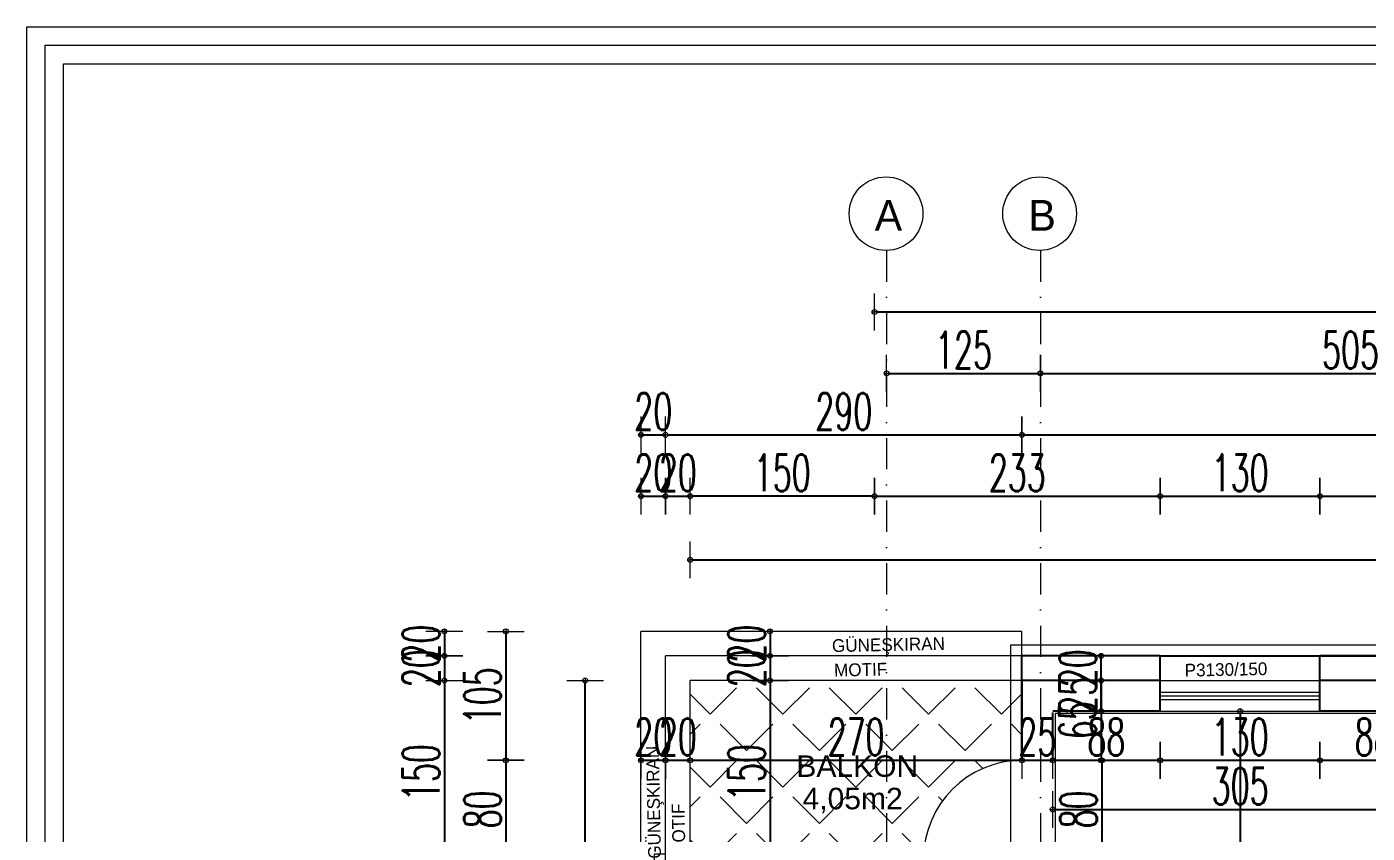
# Model space of a CAD drawing. Header units: millimetres. Extents: x -16104 to 67872, y -88009 to 12107.
# Drawn here: x 10302 to 11393, y 11451 to 12107 of the extents above; entities that cross this region are included whole.
import ezdxf

# ---------------------------------------------------------------- set-up
doc = ezdxf.new("R2010")
doc.units = ezdxf.units.MM
doc.linetypes.add('ACAD_ISO07W100', pattern=[3, 0, -3])
doc.linetypes.add('DASHDOTX2', pattern=[50.8, 25.4, -12.7, 0, -12.7])
doc.layers.get('0').update_dxf_attribs({"color": 241})
for name, color, linetype, lineweight in [('AKS', 1, 'ACAD_ISO07W100', 5), ('akslar', 144, 'Continuous', 20), ('balkon', 6, 'Continuous', 5), ('c05', 32, 'Continuous', 13), ('duvar', 123, 'Continuous', 25), ('emsal&kolon', 1, 'Continuous', 5), ('kapı', 3, 'Continuous', 5), ('OLCU', 54, 'Continuous', 13), ('pencere', 5, 'Continuous', 5), ('POZ', 36, 'Continuous', 18), ('SıVA', 40, 'Continuous', 9), ('ÖLÇÜ', 252, 'Continuous', 20)]:
    doc.layers.add(name, color=color, linetype=linetype, lineweight=lineweight)
doc.styles.add('DIM', font='Txttw.shx', dxfattribs={"width": 0.6})
doc.styles.add('M2', font='stylu.ttf', dxfattribs={"height": 10})
doc.dimstyles.new('50', dxfattribs={"dimscale": 0, "dimtxt": 30, "dimasz": 1, "dimexe": 0, "dimexo": 2, "dimgap": 4, "dimtad": 1, "dimdec": 0, "dimzin": 0, "dimdsep": 46, "dimtxsty": 'DIM', "dimblk1": 'DOT', "dimblk2": 'DOT', "dimsah": 1, "dimcen": 1.5, "dimdle": 3, "dimse1": 1, "dimse2": 1, "dimclrd": 256, "dimclre": 9, "dimclrt": 256, "dimadec": 0, "dimazin": 0, "dimtfac": 0.24, "dimtdec": 0, "dimtix": 1, "dimtmove": 2, "dimatfit": 3, "dimldrblk": 'DOT', "dimfxl": 0, "dimtolj": 1, "dimtzin": 15, "dimarcsym": 0})

# ---------------------------------------------------------------- blocks, each defined once
blk = doc.blocks.new('DOT')
for p, q in [((0, 15), (0, -15)), ((-2, 0), (0, 0)), ((2, 0), (0, 0))]:
    blk.add_line(p, q)
blk.add_circle((0, 0), 2)
blk = doc.blocks.new('*D504')
at = {"layer": 'Defpoints', "color": 0, "transparency": 16777216}
for p in [(10802.2, 11510), (10822.2, 11510), (10822.2, 11510)]:
    blk.add_point(p, dxfattribs=at)
at = {"layer": 'OLCU', "lineweight": -2, "transparency": 16777216}
for p, q in [((10801.2, 11510), (10800.2, 11510)), ((10802.2, 11510), (10822.2, 11510)), ((10823.2, 11510), (10824.2, 11510))]:
    blk.add_line(p, q, dxfattribs=at)
blk.add_blockref('DOT', (10802.2, 11510), dxfattribs=at)
at = {"layer": 'OLCU', "lineweight": -2, "transparency": 16777216, "rotation": 180}
blk.add_blockref('DOT', (10822.2, 11510), dxfattribs=at)
at = {"layer": 'OLCU', "transparency": 16777216, "insert": (10812.2, 11529), "char_height": 30, "attachment_point": 5, "style": 'DIM'}
blk.add_mtext('\\A1;20', dxfattribs=at)
blk = doc.blocks.new('*D964')
at = {"layer": 'Defpoints', "color": 0, "transparency": 16777216}
for p in [(10822.2, 11510), (10842.2, 11510), (10842.2, 11510)]:
    blk.add_point(p, dxfattribs=at)
at = {"layer": 'OLCU', "lineweight": -2, "transparency": 16777216}
for p, q in [((10821.2, 11510), (10820.2, 11510)), ((10822.2, 11510), (10842.2, 11510)), ((10843.2, 11510), (10844.2, 11510))]:
    blk.add_line(p, q, dxfattribs=at)
blk.add_blockref('DOT', (10822.2, 11510), dxfattribs=at)
at = {"layer": 'OLCU', "lineweight": -2, "transparency": 16777216, "rotation": 180}
blk.add_blockref('DOT', (10842.2, 11510), dxfattribs=at)
at = {"layer": 'OLCU', "transparency": 16777216, "insert": (10832.2, 11529), "char_height": 30, "attachment_point": 5, "style": 'DIM'}
blk.add_mtext('\\A1;20', dxfattribs=at)
blk = doc.blocks.new('*D965')
at = {"layer": 'Defpoints', "color": 0, "transparency": 16777216}
for p in [(10842.2, 11510), (11112.2, 11510), (11112.2, 11510)]:
    blk.add_point(p, dxfattribs=at)
at = {"layer": 'OLCU', "lineweight": -2, "transparency": 16777216}
blk.add_line((10843.2, 11510), (11111.2, 11510), dxfattribs=at)
at = {"layer": 'OLCU', "lineweight": -2, "transparency": 16777216, "rotation": 180}
blk.add_blockref('DOT', (10842.2, 11510), dxfattribs=at)
at = {"layer": 'OLCU', "lineweight": -2, "transparency": 16777216}
blk.add_blockref('DOT', (11112.2, 11510), dxfattribs=at)
at = {"layer": 'OLCU', "transparency": 16777216, "insert": (10977.2, 11529), "char_height": 30, "attachment_point": 5, "style": 'DIM'}
blk.add_mtext('\\A1;270', dxfattribs=at)
blk = doc.blocks.new('*D966')
at = {"layer": 'Defpoints', "color": 0, "transparency": 16777216}
for p in [(11112.2, 11510), (11137.2, 11510), (11137.2, 11510)]:
    blk.add_point(p, dxfattribs=at)
at = {"layer": 'OLCU', "lineweight": -2, "transparency": 16777216}
for p, q in [((11111.2, 11510), (11110.2, 11510)), ((11112.2, 11510), (11137.2, 11510)), ((11138.2, 11510), (11139.2, 11510))]:
    blk.add_line(p, q, dxfattribs=at)
blk.add_blockref('DOT', (11112.2, 11510), dxfattribs=at)
at = {"layer": 'OLCU', "lineweight": -2, "transparency": 16777216, "rotation": 180}
blk.add_blockref('DOT', (11137.2, 11510), dxfattribs=at)
at = {"layer": 'OLCU', "transparency": 16777216, "insert": (11124.7, 11529), "char_height": 30, "attachment_point": 5, "style": 'DIM'}
blk.add_mtext('\\A1;25', dxfattribs=at)
blk = doc.blocks.new('*D967')
at = {"layer": 'Defpoints', "color": 0, "transparency": 16777216}
for p in [(11137.2, 11550), (11224.7, 11550), (11224.7, 11510)]:
    blk.add_point(p, dxfattribs=at)
at = {"layer": 'OLCU', "lineweight": -2, "transparency": 16777216}
blk.add_line((11138.2, 11510), (11223.7, 11510), dxfattribs=at)
at = {"layer": 'OLCU', "lineweight": -2, "transparency": 16777216, "rotation": 180}
blk.add_blockref('DOT', (11137.2, 11510), dxfattribs=at)
at = {"layer": 'OLCU', "lineweight": -2, "transparency": 16777216}
blk.add_blockref('DOT', (11224.7, 11510), dxfattribs=at)
at = {"layer": 'OLCU', "transparency": 16777216, "insert": (11180.9, 11529), "char_height": 30, "attachment_point": 5, "style": 'DIM'}
blk.add_mtext('\\A1;88', dxfattribs=at)
blk = doc.blocks.new('*D968')
at = {"layer": 'Defpoints', "color": 0, "transparency": 16777216}
for p in [(11224.7, 11550), (11354.7, 11550), (11354.7, 11510)]:
    blk.add_point(p, dxfattribs=at)
at = {"layer": 'OLCU', "lineweight": -2, "transparency": 16777216}
blk.add_line((11225.7, 11510), (11353.7, 11510), dxfattribs=at)
at = {"layer": 'OLCU', "lineweight": -2, "transparency": 16777216, "rotation": 180}
blk.add_blockref('DOT', (11224.7, 11510), dxfattribs=at)
at = {"layer": 'OLCU', "lineweight": -2, "transparency": 16777216}
blk.add_blockref('DOT', (11354.7, 11510), dxfattribs=at)
at = {"layer": 'OLCU', "transparency": 16777216, "insert": (11289.7, 11529), "char_height": 30, "attachment_point": 5, "style": 'DIM'}
blk.add_mtext('\\A1;130', dxfattribs=at)
blk = doc.blocks.new('*D969')
at = {"layer": 'Defpoints', "color": 0, "transparency": 16777216}
for p in [(11354.7, 11550), (11442.2, 11550), (11442.2, 11510)]:
    blk.add_point(p, dxfattribs=at)
at = {"layer": 'OLCU', "lineweight": -2, "transparency": 16777216}
blk.add_line((11355.7, 11510), (11441.2, 11510), dxfattribs=at)
at = {"layer": 'OLCU', "lineweight": -2, "transparency": 16777216, "rotation": 180}
blk.add_blockref('DOT', (11354.7, 11510), dxfattribs=at)
at = {"layer": 'OLCU', "lineweight": -2, "transparency": 16777216}
blk.add_blockref('DOT', (11442.2, 11510), dxfattribs=at)
at = {"layer": 'OLCU', "transparency": 16777216, "insert": (11398.4, 11529), "char_height": 30, "attachment_point": 5, "style": 'DIM'}
blk.add_mtext('\\A1;88', dxfattribs=at)
blk = doc.blocks.new('*D509')
at = {"layer": 'Defpoints', "color": 0, "transparency": 16777216}
for p in [(11137.2, 11495), (11442.2, 11495), (11442.2, 11470)]:
    blk.add_point(p, dxfattribs=at)
at = {"layer": 'OLCU', "lineweight": -2, "transparency": 16777216}
blk.add_line((11138.2, 11470), (11441.2, 11470), dxfattribs=at)
at = {"layer": 'OLCU', "lineweight": -2, "transparency": 16777216, "rotation": 180}
blk.add_blockref('DOT', (11137.2, 11470), dxfattribs=at)
at = {"layer": 'OLCU', "lineweight": -2, "transparency": 16777216}
blk.add_blockref('DOT', (11442.2, 11470), dxfattribs=at)
at = {"layer": 'OLCU', "transparency": 16777216, "insert": (11289.7, 11489), "char_height": 30, "attachment_point": 5, "style": 'DIM'}
blk.add_mtext('\\A1;305', dxfattribs=at)
blk = doc.blocks.new('*D515')
at = {"layer": 'Defpoints', "color": 0, "transparency": 16777216}
for p in [(10907.2, 11615), (10907.2, 11595), (10907.2, 11595)]:
    blk.add_point(p, dxfattribs=at)
at = {"layer": 'OLCU', "lineweight": -2, "transparency": 16777216}
for p, q in [((10907.2, 11616), (10907.2, 11617)), ((10907.2, 11615), (10907.2, 11595)), ((10907.2, 11594), (10907.2, 11593))]:
    blk.add_line(p, q, dxfattribs=at)
for p, rotation in [((10907.2, 11615), 270), ((10907.2, 11595), 90)]:
    blk.add_blockref('DOT', p, dxfattribs=dict(at, rotation=rotation))
at = {"layer": 'OLCU', "transparency": 16777216, "insert": (10888.2, 11605), "char_height": 30, "attachment_point": 5, "rotation": 90, "style": 'DIM'}
blk.add_mtext('\\A1;20', dxfattribs=at)
blk = doc.blocks.new('*D975')
at = {"layer": 'Defpoints', "color": 0, "transparency": 16777216}
for p in [(10907.2, 11595), (10907.2, 11575), (10907.2, 11575)]:
    blk.add_point(p, dxfattribs=at)
at = {"layer": 'OLCU', "lineweight": -2, "transparency": 16777216}
for p, q in [((10907.2, 11596), (10907.2, 11597)), ((10907.2, 11595), (10907.2, 11575)), ((10907.2, 11574), (10907.2, 11573))]:
    blk.add_line(p, q, dxfattribs=at)
for p, rotation in [((10907.2, 11595), 270), ((10907.2, 11575), 90)]:
    blk.add_blockref('DOT', p, dxfattribs=dict(at, rotation=rotation))
at = {"layer": 'OLCU', "transparency": 16777216, "insert": (10888.2, 11585), "char_height": 30, "attachment_point": 5, "rotation": 90, "style": 'DIM'}
blk.add_mtext('\\A1;20', dxfattribs=at)
blk = doc.blocks.new('*D976')
at = {"layer": 'Defpoints', "color": 0, "transparency": 16777216}
for p in [(10907.2, 11575), (10907.2, 11425), (10907.2, 11425)]:
    blk.add_point(p, dxfattribs=at)
at = {"layer": 'OLCU', "lineweight": -2, "transparency": 16777216}
blk.add_line((10907.2, 11574), (10907.2, 11426), dxfattribs=at)
for p, rotation in [((10907.2, 11575), 90), ((10907.2, 11425), 270)]:
    blk.add_blockref('DOT', p, dxfattribs=dict(at, rotation=rotation))
at = {"layer": 'OLCU', "transparency": 16777216, "insert": (10888.2, 11500), "char_height": 30, "attachment_point": 5, "rotation": 90, "style": 'DIM'}
blk.add_mtext('\\A1;150', dxfattribs=at)
blk = doc.blocks.new('*D523')
at = {"layer": 'Defpoints', "color": 0, "transparency": 16777216}
for p in [(11145.5, 11575), (11176.7, 11575), (11145.5, 11550)]:
    blk.add_point(p, dxfattribs=at)
at = {"layer": 'OLCU', "lineweight": -2, "transparency": 16777216}
for p, q in [((11176.7, 11576), (11176.7, 11577)), ((11176.7, 11550), (11176.7, 11575)), ((11176.7, 11549), (11176.7, 11548))]:
    blk.add_line(p, q, dxfattribs=at)
for p, rotation in [((11176.7, 11575), 270), ((11176.7, 11550), 90)]:
    blk.add_blockref('DOT', p, dxfattribs=dict(at, rotation=rotation))
at = {"layer": 'OLCU', "transparency": 16777216, "insert": (11157.7, 11562.5), "char_height": 30, "attachment_point": 5, "rotation": 90, "style": 'DIM'}
blk.add_mtext('\\A1;25', dxfattribs=at)
blk = doc.blocks.new('*D524')
at = {"layer": 'Defpoints', "color": 0, "transparency": 16777216}
for p in [(11176.7, 11595), (11176.7, 11595), (11176.7, 11575)]:
    blk.add_point(p, dxfattribs=at)
at = {"layer": 'OLCU', "lineweight": -2, "transparency": 16777216}
for p, q in [((11176.7, 11596), (11176.7, 11597)), ((11176.7, 11575), (11176.7, 11595)), ((11176.7, 11574), (11176.7, 11573))]:
    blk.add_line(p, q, dxfattribs=at)
for p, rotation in [((11176.7, 11595), 270), ((11176.7, 11575), 90)]:
    blk.add_blockref('DOT', p, dxfattribs=dict(at, rotation=rotation))
at = {"layer": 'OLCU', "transparency": 16777216, "insert": (11157.7, 11585), "char_height": 30, "attachment_point": 5, "rotation": 90, "style": 'DIM'}
blk.add_mtext('\\A1;20', dxfattribs=at)
blk = doc.blocks.new('*D525')
at = {"layer": 'Defpoints', "color": 0, "transparency": 16777216}
for p in [(11120.5, 11575), (11120.5, 11510), (11176.6, 11510)]:
    blk.add_point(p, dxfattribs=at)
at = {"layer": 'OLCU', "lineweight": -2, "transparency": 16777216}
blk.add_line((11176.6, 11574), (11176.6, 11511), dxfattribs=at)
for p, rotation in [((11176.6, 11575), 90), ((11176.6, 11510), 270)]:
    blk.add_blockref('DOT', p, dxfattribs=dict(at, rotation=rotation))
at = {"layer": 'OLCU', "transparency": 16777216, "insert": (11157.6, 11542.5), "char_height": 30, "attachment_point": 5, "rotation": 90, "style": 'DIM'}
blk.add_mtext('\\A1;65', dxfattribs=at)
blk = doc.blocks.new('*D526')
at = {"layer": 'Defpoints', "color": 0, "transparency": 16777216}
for p in [(11120.5, 11510), (11120.5, 11430), (11177.2, 11430)]:
    blk.add_point(p, dxfattribs=at)
at = {"layer": 'OLCU', "lineweight": -2, "transparency": 16777216}
blk.add_line((11177.2, 11509), (11177.2, 11431), dxfattribs=at)
for p, rotation in [((11177.2, 11510), 90), ((11177.2, 11430), 270)]:
    blk.add_blockref('DOT', p, dxfattribs=dict(at, rotation=rotation))
at = {"layer": 'OLCU', "transparency": 16777216, "insert": (11158.2, 11470), "char_height": 30, "attachment_point": 5, "rotation": 90, "style": 'DIM'}
blk.add_mtext('\\A1;80', dxfattribs=at)
blk = doc.blocks.new('*D987')
at = {"layer": 'Defpoints', "color": 0, "transparency": 16777216}
for p in [(11289.7, 11550), (11289.7, 11149.7), (11289.7, 11149.7)]:
    blk.add_point(p, dxfattribs=at)
at = {"layer": 'OLCU', "lineweight": -2, "transparency": 16777216}
blk.add_line((11289.7, 11549), (11289.7, 11150.7), dxfattribs=at)
for p, rotation in [((11289.7, 11550), 90), ((11289.7, 11149.7), 270)]:
    blk.add_blockref('DOT', p, dxfattribs=dict(at, rotation=rotation))
at = {"layer": 'OLCU', "transparency": 16777216, "insert": (11270.7, 11349.9), "char_height": 30, "attachment_point": 5, "rotation": 90, "style": 'DIM'}
blk.add_mtext('\\A1;400', dxfattribs=at)
blk = doc.blocks.new('*D1046')
at = {"layer": 'Defpoints', "color": 0, "transparency": 16777216}
for p in [(11224.7, 11725), (10992.2, 11675), (11224.7, 11675)]:
    blk.add_point(p, dxfattribs=at)
at = {"layer": 'OLCU', "lineweight": -2, "transparency": 16777216}
blk.add_line((10993.2, 11725), (11223.7, 11725), dxfattribs=at)
at = {"layer": 'OLCU', "lineweight": -2, "transparency": 16777216, "rotation": 180}
blk.add_blockref('DOT', (10992.2, 11725), dxfattribs=at)
at = {"layer": 'OLCU', "lineweight": -2, "transparency": 16777216}
blk.add_blockref('DOT', (11224.7, 11725), dxfattribs=at)
at = {"layer": 'OLCU', "transparency": 16777216, "insert": (11108.4, 11744), "char_height": 30, "attachment_point": 5, "style": 'DIM'}
blk.add_mtext('\\A1;233', dxfattribs=at)
blk = doc.blocks.new('*D662')
at = {"layer": 'Defpoints', "color": 0, "transparency": 16777216}
for p in [(11354.7, 11725), (11224.7, 11675), (11354.7, 11675)]:
    blk.add_point(p, dxfattribs=at)
at = {"layer": 'OLCU', "lineweight": -2, "transparency": 16777216}
blk.add_line((11225.7, 11725), (11353.7, 11725), dxfattribs=at)
at = {"layer": 'OLCU', "lineweight": -2, "transparency": 16777216, "rotation": 180}
blk.add_blockref('DOT', (11224.7, 11725), dxfattribs=at)
at = {"layer": 'OLCU', "lineweight": -2, "transparency": 16777216}
blk.add_blockref('DOT', (11354.7, 11725), dxfattribs=at)
at = {"layer": 'OLCU', "transparency": 16777216, "insert": (11289.7, 11744), "char_height": 30, "attachment_point": 5, "style": 'DIM'}
blk.add_mtext('\\A1;130', dxfattribs=at)
blk = doc.blocks.new('*D663')
at = {"layer": 'Defpoints', "color": 0, "transparency": 16777216}
for p in [(11789.7, 11725), (11354.7, 11675), (11789.7, 11675)]:
    blk.add_point(p, dxfattribs=at)
at = {"layer": 'OLCU', "lineweight": -2, "transparency": 16777216}
blk.add_line((11355.7, 11725), (11788.7, 11725), dxfattribs=at)
at = {"layer": 'OLCU', "lineweight": -2, "transparency": 16777216, "rotation": 180}
blk.add_blockref('DOT', (11354.7, 11725), dxfattribs=at)
at = {"layer": 'OLCU', "lineweight": -2, "transparency": 16777216}
blk.add_blockref('DOT', (11789.7, 11725), dxfattribs=at)
at = {"layer": 'OLCU', "transparency": 16777216, "insert": (11572.2, 11744), "char_height": 30, "attachment_point": 5, "style": 'DIM'}
blk.add_mtext('\\A1;435', dxfattribs=at)
blk = doc.blocks.new('*D670')
at = {"layer": 'Defpoints', "color": 0, "transparency": 16777216}
for p in [(11112.2, 11775), (12922.2, 11775), (12922.2, 11740)]:
    blk.add_point(p, dxfattribs=at)
at = {"layer": 'OLCU', "lineweight": -2, "transparency": 16777216}
blk.add_line((11113.2, 11775), (12921.2, 11775), dxfattribs=at)
at = {"layer": 'OLCU', "lineweight": -2, "transparency": 16777216, "rotation": 180}
blk.add_blockref('DOT', (11112.2, 11775), dxfattribs=at)
at = {"layer": 'OLCU', "lineweight": -2, "transparency": 16777216}
blk.add_blockref('DOT', (12922.2, 11775), dxfattribs=at)
at = {"layer": 'OLCU', "transparency": 16777216, "insert": (12017.2, 11794), "char_height": 30, "attachment_point": 5, "style": 'DIM'}
blk.add_mtext('\\A1;1810', dxfattribs=at)
blk = doc.blocks.new('*D671')
at = {"layer": 'Defpoints', "color": 0, "transparency": 16777216}
for p in [(10992.2, 11790), (11002.1, 10777.8), (11002.1, 10742.8)]:
    blk.add_point(p, dxfattribs=at)
at = {"layer": 'OLCU', "lineweight": -2, "transparency": 16777216}
for p, q in [((10991.2, 10777.8), (10990.2, 10777.8)), ((10992.2, 10777.8), (11002.1, 10777.8)), ((11003.1, 10777.8), (11004.1, 10777.8))]:
    blk.add_line(p, q, dxfattribs=at)
blk.add_blockref('DOT', (10992.2, 10777.8), dxfattribs=at)
at = {"layer": 'OLCU', "lineweight": -2, "transparency": 16777216, "rotation": 180}
blk.add_blockref('DOT', (11002.1, 10777.8), dxfattribs=at)
at = {"layer": 'OLCU', "transparency": 16777216, "insert": (10997.1, 10796.8), "char_height": 30, "attachment_point": 5, "style": 'DIM'}
blk.add_mtext('\\A1;10', dxfattribs=at)
blk = doc.blocks.new('*D672')
at = {"layer": 'Defpoints', "color": 0, "transparency": 16777216}
for p in [(11002.1, 11825), (11127.2, 11825), (11127.2, 11825)]:
    blk.add_point(p, dxfattribs=at)
at = {"layer": 'OLCU', "lineweight": -2, "transparency": 16777216}
blk.add_line((11003.1, 11825), (11126.2, 11825), dxfattribs=at)
at = {"layer": 'OLCU', "lineweight": -2, "transparency": 16777216, "rotation": 180}
blk.add_blockref('DOT', (11002.1, 11825), dxfattribs=at)
at = {"layer": 'OLCU', "lineweight": -2, "transparency": 16777216}
blk.add_blockref('DOT', (11127.2, 11825), dxfattribs=at)
at = {"layer": 'OLCU', "transparency": 16777216, "insert": (11064.6, 11844), "char_height": 30, "attachment_point": 5, "style": 'DIM'}
blk.add_mtext('\\A1;125', dxfattribs=at)
blk = doc.blocks.new('*D673')
at = {"layer": 'Defpoints', "color": 0, "transparency": 16777216}
for p in [(11127.2, 11825), (11632.1, 11825), (11632.1, 10777.8)]:
    blk.add_point(p, dxfattribs=at)
at = {"layer": 'OLCU', "lineweight": -2, "transparency": 16777216}
blk.add_line((11128.2, 11825), (11631.1, 11825), dxfattribs=at)
at = {"layer": 'OLCU', "lineweight": -2, "transparency": 16777216, "rotation": 180}
blk.add_blockref('DOT', (11127.2, 11825), dxfattribs=at)
at = {"layer": 'OLCU', "lineweight": -2, "transparency": 16777216}
blk.add_blockref('DOT', (11632.1, 11825), dxfattribs=at)
at = {"layer": 'OLCU', "transparency": 16777216, "insert": (11379.6, 11844), "char_height": 30, "attachment_point": 5, "style": 'DIM'}
blk.add_mtext('\\A1;505', dxfattribs=at)
blk = doc.blocks.new('*D680')
at = {"layer": 'Defpoints', "color": 0, "transparency": 16777216}
for p in [(13042.2, 11875), (10992.2, 11840), (13042.2, 11840)]:
    blk.add_point(p, dxfattribs=at)
at = {"layer": 'OLCU', "lineweight": -2, "transparency": 16777216}
blk.add_line((10993.2, 11875), (13041.2, 11875), dxfattribs=at)
at = {"layer": 'OLCU', "lineweight": -2, "transparency": 16777216, "rotation": 180}
blk.add_blockref('DOT', (10992.2, 11875), dxfattribs=at)
at = {"layer": 'OLCU', "lineweight": -2, "transparency": 16777216}
blk.add_blockref('DOT', (13042.2, 11875), dxfattribs=at)
at = {"layer": 'OLCU', "transparency": 16777216, "insert": (12017.2, 11894), "char_height": 30, "attachment_point": 5, "style": 'DIM'}
blk.add_mtext('\\A1;2050', dxfattribs=at)
blk = doc.blocks.new('*D716')
at = {"layer": 'Defpoints', "color": 0, "transparency": 16777216}
for p in [(10742.2, 11615), (10692.2, 11510), (10742.2, 11510)]:
    blk.add_point(p, dxfattribs=at)
at = {"layer": 'OLCU', "lineweight": -2, "transparency": 16777216}
blk.add_line((10692.2, 11614), (10692.2, 11511), dxfattribs=at)
for p, rotation in [((10692.2, 11615), 90), ((10692.2, 11510), 270)]:
    blk.add_blockref('DOT', p, dxfattribs=dict(at, rotation=rotation))
at = {"layer": 'OLCU', "transparency": 16777216, "insert": (10673.2, 11562.5), "char_height": 30, "attachment_point": 5, "rotation": 90, "style": 'DIM'}
blk.add_mtext('\\A1;105', dxfattribs=at)
blk = doc.blocks.new('*D717')
at = {"layer": 'Defpoints', "color": 0, "transparency": 16777216}
for p in [(10742.2, 11510), (10692.2, 11430), (10742.2, 11430)]:
    blk.add_point(p, dxfattribs=at)
at = {"layer": 'OLCU', "lineweight": -2, "transparency": 16777216}
blk.add_line((10692.2, 11509), (10692.2, 11431), dxfattribs=at)
for p, rotation in [((10692.2, 11510), 90), ((10692.2, 11430), 270)]:
    blk.add_blockref('DOT', p, dxfattribs=dict(at, rotation=rotation))
at = {"layer": 'OLCU', "transparency": 16777216, "insert": (10673.2, 11470), "char_height": 30, "attachment_point": 5, "rotation": 90, "style": 'DIM'}
blk.add_mtext('\\A1;80', dxfattribs=at)
blk = doc.blocks.new('*D726')
at = {"layer": 'Defpoints', "color": 0, "transparency": 16777216}
for p in [(10742.2, 11575), (10642.2, 11425), (10742.2, 11425)]:
    blk.add_point(p, dxfattribs=at)
at = {"layer": 'OLCU', "lineweight": -2, "transparency": 16777216}
blk.add_line((10642.2, 11574), (10642.2, 11426), dxfattribs=at)
for p, rotation in [((10642.2, 11575), 90), ((10642.2, 11425), 270)]:
    blk.add_blockref('DOT', p, dxfattribs=dict(at, rotation=rotation))
at = {"layer": 'OLCU', "transparency": 16777216, "insert": (10623.2, 11500), "char_height": 30, "attachment_point": 5, "rotation": 90, "style": 'DIM'}
blk.add_mtext('\\A1;150', dxfattribs=at)
blk = doc.blocks.new('*D727')
at = {"layer": 'Defpoints', "color": 0, "transparency": 16777216}
for p in [(10742.2, 11615), (10642.2, 11595), (10742.2, 11595)]:
    blk.add_point(p, dxfattribs=at)
at = {"layer": 'OLCU', "lineweight": -2, "transparency": 16777216}
for p, q in [((10642.2, 11616), (10642.2, 11617)), ((10642.2, 11615), (10642.2, 11595)), ((10642.2, 11594), (10642.2, 11593))]:
    blk.add_line(p, q, dxfattribs=at)
for p, rotation in [((10642.2, 11615), 270), ((10642.2, 11595), 90)]:
    blk.add_blockref('DOT', p, dxfattribs=dict(at, rotation=rotation))
at = {"layer": 'OLCU', "transparency": 16777216, "insert": (10623.2, 11605), "char_height": 30, "attachment_point": 5, "rotation": 90, "style": 'DIM'}
blk.add_mtext('\\A1;20', dxfattribs=at)
blk = doc.blocks.new('*D737')
at = {"layer": 'Defpoints', "color": 0, "transparency": 16777216}
for p in [(10822.2, 11775), (10802.2, 11675), (10822.2, 11675)]:
    blk.add_point(p, dxfattribs=at)
at = {"layer": 'OLCU', "lineweight": -2, "transparency": 16777216}
for p, q in [((10801.2, 11775), (10800.2, 11775)), ((10802.2, 11775), (10822.2, 11775)), ((10823.2, 11775), (10824.2, 11775))]:
    blk.add_line(p, q, dxfattribs=at)
blk.add_blockref('DOT', (10802.2, 11775), dxfattribs=at)
at = {"layer": 'OLCU', "lineweight": -2, "transparency": 16777216, "rotation": 180}
blk.add_blockref('DOT', (10822.2, 11775), dxfattribs=at)
at = {"layer": 'OLCU', "transparency": 16777216, "insert": (10812.2, 11794), "char_height": 30, "attachment_point": 5, "style": 'DIM'}
blk.add_mtext('\\A1;20', dxfattribs=at)
blk = doc.blocks.new('*D738')
at = {"layer": 'Defpoints', "color": 0, "transparency": 16777216}
for p in [(11112.2, 11775), (10822.2, 11675), (11112.2, 11675)]:
    blk.add_point(p, dxfattribs=at)
at = {"layer": 'OLCU', "lineweight": -2, "transparency": 16777216}
blk.add_line((10823.2, 11775), (11111.2, 11775), dxfattribs=at)
at = {"layer": 'OLCU', "lineweight": -2, "transparency": 16777216, "rotation": 180}
blk.add_blockref('DOT', (10822.2, 11775), dxfattribs=at)
at = {"layer": 'OLCU', "lineweight": -2, "transparency": 16777216}
blk.add_blockref('DOT', (11112.2, 11775), dxfattribs=at)
at = {"layer": 'OLCU', "transparency": 16777216, "insert": (10967.2, 11794), "char_height": 30, "attachment_point": 5, "style": 'DIM'}
blk.add_mtext('\\A1;290', dxfattribs=at)
blk = doc.blocks.new('*D422')
at = {"layer": 'Defpoints', "color": 0, "transparency": 16777216}
for p in [(10842.2, 11673.2), (13192.2, 11673.2), (13192.2, 11673.2)]:
    blk.add_point(p, dxfattribs=at)
at = {"layer": 'OLCU', "lineweight": -2, "transparency": 16777216}
blk.add_line((10843.2, 11673.2), (13191.2, 11673.2), dxfattribs=at)
at = {"layer": 'OLCU', "lineweight": -2, "transparency": 16777216, "rotation": 180}
blk.add_blockref('DOT', (10842.2, 11673.2), dxfattribs=at)
at = {"layer": 'OLCU', "lineweight": -2, "transparency": 16777216}
blk.add_blockref('DOT', (13192.2, 11673.2), dxfattribs=at)
at = {"layer": 'OLCU', "transparency": 16777216, "insert": (12017.2, 11692.2), "char_height": 30, "attachment_point": 5, "style": 'DIM'}
blk.add_mtext('\\A1;2350', dxfattribs=at)
blk = doc.blocks.new('*D424')
at = {"layer": 'Defpoints', "color": 0, "transparency": 16777216}
for p in [(10756.8, 11575), (10756.8, 11575), (10756.8, 9465.5)]:
    blk.add_point(p, dxfattribs=at)
at = {"layer": 'OLCU', "lineweight": -2, "transparency": 16777216}
blk.add_line((10756.8, 9466.5), (10756.8, 11574), dxfattribs=at)
for p, rotation in [((10756.8, 11575), 90), ((10756.8, 9465.5), 270)]:
    blk.add_blockref('DOT', p, dxfattribs=dict(at, rotation=rotation))
at = {"layer": 'OLCU', "transparency": 16777216, "insert": (10737.8, 10520.3), "char_height": 30, "attachment_point": 5, "rotation": 90, "style": 'DIM'}
blk.add_mtext('\\A1;2110', dxfattribs=at)
blk = doc.blocks.new('*D426')
at = {"layer": 'Defpoints', "color": 0, "transparency": 16777216}
for p in [(10842.2, 11725), (10842.2, 11725), (10992.2, 11725)]:
    blk.add_point(p, dxfattribs=at)
at = {"layer": 'OLCU', "lineweight": -2, "transparency": 16777216}
blk.add_line((10991.2, 11725), (10843.2, 11725), dxfattribs=at)
at = {"layer": 'OLCU', "lineweight": -2, "transparency": 16777216, "rotation": 180}
blk.add_blockref('DOT', (10842.2, 11725), dxfattribs=at)
at = {"layer": 'OLCU', "lineweight": -2, "transparency": 16777216}
blk.add_blockref('DOT', (10992.2, 11725), dxfattribs=at)
at = {"layer": 'OLCU', "transparency": 16777216, "insert": (10917.2, 11744), "char_height": 30, "attachment_point": 5, "style": 'DIM'}
blk.add_mtext('\\A1;150', dxfattribs=at)
blk = doc.blocks.new('*D427')
at = {"layer": 'Defpoints', "color": 0, "transparency": 16777216}
for p in [(10842.2, 11725), (10822.2, 11625), (10842.2, 11625)]:
    blk.add_point(p, dxfattribs=at)
at = {"layer": 'OLCU', "lineweight": -2, "transparency": 16777216}
for p, q in [((10821.2, 11725), (10820.2, 11725)), ((10822.2, 11725), (10842.2, 11725)), ((10843.2, 11725), (10844.2, 11725))]:
    blk.add_line(p, q, dxfattribs=at)
blk.add_blockref('DOT', (10822.2, 11725), dxfattribs=at)
at = {"layer": 'OLCU', "lineweight": -2, "transparency": 16777216, "rotation": 180}
blk.add_blockref('DOT', (10842.2, 11725), dxfattribs=at)
at = {"layer": 'OLCU', "transparency": 16777216, "insert": (10832.2, 11744), "char_height": 30, "attachment_point": 5, "style": 'DIM'}
blk.add_mtext('\\A1;20', dxfattribs=at)
blk = doc.blocks.new('*D428')
at = {"layer": 'Defpoints', "color": 0, "transparency": 16777216}
for p in [(10822.2, 11725), (10802.2, 11625), (10822.2, 11625)]:
    blk.add_point(p, dxfattribs=at)
at = {"layer": 'OLCU', "lineweight": -2, "transparency": 16777216}
for p, q in [((10801.2, 11725), (10800.2, 11725)), ((10802.2, 11725), (10822.2, 11725)), ((10823.2, 11725), (10824.2, 11725))]:
    blk.add_line(p, q, dxfattribs=at)
blk.add_blockref('DOT', (10802.2, 11725), dxfattribs=at)
at = {"layer": 'OLCU', "lineweight": -2, "transparency": 16777216, "rotation": 180}
blk.add_blockref('DOT', (10822.2, 11725), dxfattribs=at)
at = {"layer": 'OLCU', "transparency": 16777216, "insert": (10812.2, 11744), "char_height": 30, "attachment_point": 5, "style": 'DIM'}
blk.add_mtext('\\A1;20', dxfattribs=at)
blk = doc.blocks.new('*D437')
at = {"layer": 'Defpoints', "color": 0, "transparency": 16777216}
for p in [(10742.2, 11595), (10642.2, 11575), (10742.2, 11575)]:
    blk.add_point(p, dxfattribs=at)
at = {"layer": 'OLCU', "lineweight": -2, "transparency": 16777216}
for p, q in [((10642.2, 11596), (10642.2, 11597)), ((10642.2, 11595), (10642.2, 11575)), ((10642.2, 11574), (10642.2, 11573))]:
    blk.add_line(p, q, dxfattribs=at)
for p, rotation in [((10642.2, 11595), 270), ((10642.2, 11575), 90)]:
    blk.add_blockref('DOT', p, dxfattribs=dict(at, rotation=rotation))
at = {"layer": 'OLCU', "transparency": 16777216, "insert": (10623.2, 11585), "char_height": 30, "attachment_point": 5, "rotation": 90, "style": 'DIM'}
blk.add_mtext('\\A1;20', dxfattribs=at)

msp = doc.modelspace()

# ---------------------------------------------------------------- hatches: boundary and pattern name
at = {"layer": 'ÖLÇÜ'}
h = msp.add_hatch(dxfattribs=at)
h.set_pattern_fill('ANGLE,_O', color=256, scale=6, angle=45)
h.set_pattern_definition([(45, (-3603.393, 17059.605), (-29.63485, 29.63485), [30.48, -11.43]), (135, (-3603.393, 17059.605), (-29.63485, -29.63485), [30.48, -11.43])])
h.paths.add_polyline_path([(10842.2, 11575), (10842.2, 11425), (11002.1, 11425), (11002.1, 11575)])
h.paths.add_polyline_path([(11112.2, 11575), (11002.1, 11575), (11002.1, 11425), (11112.2, 11425), (11112.2, 11430), (11032.2, 11430, -0.414214), (11112.2, 11510)])
h.paths.add_polyline_path([(10810.1, 11551.5), (10854.2, 11551.5), (10854.2, 11506.5), (10810.1, 11506.5)], flags=9)
h.paths.add_polyline_path([(10946.5, 11551.5), (11007.8, 11551.5), (11007.8, 11506.5), (10946.5, 11506.5)], flags=9)
h.paths.add_polyline_path([(10865.7, 11563), (10865.7, 11607.1), (10910.7, 11607.1), (10910.7, 11563)], flags=9)
h.paths.add_polyline_path([(10865.7, 11471.1), (10865.7, 11529), (10910.7, 11529), (10910.7, 11471.1)], flags=24)
h.paths.add_polyline_path([(10865.7, 11390.5), (10865.7, 11434.6), (10910.7, 11434.6), (10910.7, 11390.5)], flags=9)
h.paths.add_polyline_path([(10930.9, 11492.3), (11019.6, 11492.3), (11019.6, 11462.5), (10930.9, 11462.5)], flags=9)
h.paths.add_polyline_path([(10928, 11518.7), (11032.1, 11518.7), (11032.1, 11491.9), (10928, 11491.9)], flags=9)
h.paths.add_polyline_path([(11102.6, 11551.5), (11146.7, 11551.5), (11146.7, 11506.5), (11102.6, 11506.5)], flags=9)

# ---------------------------------------------------------------- linework, layer by layer
at = {"layer": 'AKS', "linetype": 'ByBlock'}
for centre in [(11001.6, 11955), (11126.6, 11955)]:
    msp.add_circle(centre, 30, dxfattribs=at)
at = {"layer": 'akslar', "linetype": 'DASHDOTX2'}
for p, q in [((11002.1, 11925), (11002.1, 9115.5)), ((11127.2, 11925), (11127.2, 9115.5))]:
    msp.add_line(p, q, dxfattribs=at)
at = {"layer": 'balkon'}
for p, q in [((10802.2, 11425), (10802.2, 11615)), ((11112.2, 11615), (10802.2, 11615)), ((11112.2, 11595), (11112.2, 11615)), ((10822.2, 11425), (10822.2, 11595)), ((11112.2, 11595), (10822.2, 11595)), ((10842.2, 11425), (10842.2, 11575)), ((11112.2, 11575), (10842.2, 11575))]:
    msp.add_line(p, q, dxfattribs=at)
at = {"layer": 'c05'}
for points in [[(13832.7, 8939.6), (13832.7, 8729.3), (10302.4, 8729.3), (10302.4, 12107.1), (13832.7, 12107.1), (13832.7, 10251)], [(13817.7, 8939.6), (13817.7, 8744.3), (10317.4, 8744.3), (10317.4, 12092.1), (13817.7, 12092.1), (13817.7, 10251)], [(13802.7, 8939.6), (13802.7, 8759.3), (10332.4, 8759.3), (10332.4, 12077.1), (13802.7, 12077.1), (13802.7, 10251)]]:
    msp.add_lwpolyline(points, dxfattribs=at)
at = {"layer": 'duvar'}
for p, q in [((11224.7, 11595), (11112.2, 11595)), ((11112.2, 11575), (11112.2, 11595)), ((11224.7, 11550), (11224.7, 11595)), ((11224.7, 11595), (12809.7, 11595)), ((11507.2, 11595), (11354.7, 11595)), ((11354.7, 11550), (11354.7, 11595)), ((11224.7, 11575), (11112.2, 11575)), ((11112.2, 11510), (11112.2, 11575)), ((11112.2, 11575), (11112.2, 11510)), ((11507.2, 11575), (11354.7, 11575)), ((11224.7, 11550), (11137.2, 11550)), ((11137.2, 11510), (11137.2, 11549)), ((11137.2, 11510), (11137.2, 11549)), ((11442.2, 11550), (11354.7, 11550)), ((11112.2, 11510), (11137.2, 11510))]:
    msp.add_line(p, q, dxfattribs=at)
at = {"layer": 'kapı'}
msp.add_arc((11112.2, 11430), 80, 90, 180, dxfattribs=at)
at = {"layer": 'pencere'}
for p, q in [((11224.7, 11575), (11354.7, 11575)), ((11224.7, 11565.5), (11354.7, 11565.5)), ((11224.7, 11562.5), (11354.7, 11562.5)), ((11224.7, 11559.5), (11354.7, 11559.5)), ((11224.7, 11550), (11354.7, 11550))]:
    msp.add_line(p, q, dxfattribs=at)
at = {"layer": 'SıVA'}
for points in [[(12582.2, 10217), (12582.2, 9702.5), (12447.2, 9702.5), (12447.2, 9442.5), (11665.2, 9442.5), (11665.2, 9612.5), (11445.2, 9612.5), (11445.2, 10467), (10983.2, 10467), (10983.2, 10981.7), (10813.2, 10981.7), (10813.2, 11434), (11103.2, 11434), (11103.2, 11604), (12925.2, 11604), (12925.2, 11434), (13215.2, 11434), (13215.2, 10981.7), (13045.2, 10981.7), (13045.2, 10487), (12885.2, 10487), (12885.2, 10217)], [(11440.2, 11548), (11139.2, 11548), (11139.2, 11430), (11139.2, 11151.7), (11347.2, 11151.7), (11440.2, 11151.7)]]:
    msp.add_lwpolyline(points, close=True, dxfattribs=at)

# ---------------------------------------------------------------- texts
at = {"layer": 'AKS', "char_height": 25, "width": 35.659, "attachment_point": 1}
for s, insert in [('A', (10992.4, 11966.1)), ('B', (11117.5, 11966.1))]:
    msp.add_mtext(s, dxfattribs=dict(at, insert=insert))
at = {"layer": 'emsal&kolon', "char_height": 17.5, "width": 1076.841, "attachment_point": 9}
for s, insert in [('{\\fArial|b0|i0|c162|p34;BALKON}', (11027.8, 11496.3)), ('{\\fArial|b0|i0|c162|p34;4,05m2}', (11015.2, 11466.9))]:
    msp.add_mtext(s, dxfattribs=dict(at, insert=insert))
at = {"layer": 'POZ', "style": 'M2', "flags": 4}
for tag, p, rotation in [('GÜNEŞKIRAN', (10957.7, 11598.1), 1.1392), ('MOTIF', (10959.4, 11578.2), 1.1392), ('P3130/150', (11244.7, 11578.1), 1.1392), ('GÜNEŞKIRAN', (10818.5, 11430), 91.1392), ('MOTIF', (10838.4, 11431.6), 91.1392)]:
    msp.add_attdef(tag, p, 'K1 80/210', height=10.4, rotation=rotation, dxfattribs=at)

# ---------------------------------------------------------------- dimensions: what is measured, and where the dimension line sits
at = {"layer": 'OLCU'}
for base, p1, p2, picture, middle in [((13042.2, 11875), (10992.2, 11840), (13042.2, 11840), '*D680', (12017.2, 11894)), ((11127.2, 11825), (11002.1, 11825), (11127.2, 11825), '*D672', (11064.6, 11844)), ((11632.1, 11825), (11127.2, 11825), (11632.1, 10777.8), '*D673', (11379.6, 11844)), ((10822.2, 11775), (10802.2, 11675), (10822.2, 11675), '*D737', (10812.2, 11794)), ((11112.2, 11775), (10822.2, 11675), (11112.2, 11675), '*D738', (10967.2, 11794)), ((12922.2, 11775), (11112.2, 11775), (12922.2, 11740), '*D670', (12017.2, 11794)), ((11002.1, 10777.8), (10992.2, 11790), (11002.1, 10742.8), '*D671', (10997.1, 10796.8)), ((10822.2, 11725), (10802.2, 11625), (10822.2, 11625), '*D428', (10812.2, 11744)), ((10842.2, 11725), (10822.2, 11625), (10842.2, 11625), '*D427', (10832.2, 11744)), ((10842.2, 11725), (10992.2, 11725), (10842.2, 11725), '*D426', (10917.2, 11744)), ((11224.651171, 11725.0446397), (10992.151171, 11675.0446397), (11224.651171, 11675.0446397), '*D1046', (11108.401171, 11744.0446397)), ((11354.7, 11725), (11224.7, 11675), (11354.7, 11675), '*D662', (11289.7, 11744)), ((11789.7, 11725), (11354.7, 11675), (11789.7, 11675), '*D663', (11572.2, 11744)), ((13192.2, 11673.2), (10842.2, 11673.2), (13192.2, 11673.2), '*D422', (12017.2, 11692.2)), ((10822.2, 11510), (10802.2, 11510), (10822.2, 11510), '*D504', (10812.2, 11529)), ((10842.2, 11510), (10822.2, 11510), (10842.2, 11510), '*D964', (10832.2, 11529)), ((11112.2, 11510), (10842.2, 11510), (11112.2, 11510), '*D965', (10977.2, 11529)), ((11137.2, 11510), (11112.2, 11510), (11137.2, 11510), '*D966', (11124.7, 11529)), ((11224.651171, 11510.0446397), (11137.151171, 11550.0446397), (11224.651171, 11550.0446397), '*D967', (11180.901171, 11529.0446397)), ((11354.7, 11510), (11224.7, 11550), (11354.7, 11550), '*D968', (11289.7, 11529)), ((11442.151171, 11510.0446397), (11354.651171, 11550.0446397), (11442.151171, 11550.0446397), '*D969', (11398.401171, 11529.0446397)), ((11442.2, 11470), (11137.2, 11495), (11442.2, 11495), '*D509', (11289.7, 11489))]:
    dim = msp.add_linear_dim(base=base, p1=p1, p2=p2, dimstyle='50', override={"dimscale": 1}, dxfattribs=at)
    dim.commit()
    dim.dimension.update_dxf_attribs({"geometry": picture, "text_midpoint": middle})
for base, p1, p2, picture, middle in [((10642.2, 11595), (10742.2, 11615), (10742.2, 11595), '*D727', (10623.2, 11605)), ((10907.2, 11595), (10907.2, 11615), (10907.2, 11595), '*D515', (10888.2, 11605)), ((10692.2, 11510), (10742.2, 11615), (10742.2, 11510), '*D716', (10673.2, 11562.5)), ((10642.2, 11575), (10742.2, 11595), (10742.2, 11575), '*D437', (10623.2, 11585)), ((10907.2, 11575), (10907.2, 11595), (10907.2, 11575), '*D975', (10888.2, 11585)), ((11176.7, 11595), (11176.7, 11575), (11176.7, 11595), '*D524', (11157.7, 11585)), ((11176.7, 11575), (11145.5, 11550), (11145.5, 11575), '*D523', (11157.7, 11562.5)), ((10642.2, 11425), (10742.2, 11575), (10742.2, 11425), '*D726', (10623.2, 11500)), ((10907.2, 11425), (10907.2, 11575), (10907.2, 11425), '*D976', (10888.2, 11500)), ((11176.6, 11510), (11120.5, 11575), (11120.5, 11510), '*D525', (11157.6, 11542.5)), ((11289.7, 11149.7), (11289.7, 11550), (11289.7, 11149.7), '*D987', (11270.7, 11349.9)), ((10692.2, 11430), (10742.2, 11510), (10742.2, 11430), '*D717', (10673.2, 11470)), ((11177.2, 11430), (11120.5, 11510), (11120.5, 11430), '*D526', (11158.2, 11470))]:
    dim = msp.add_linear_dim(base=base, p1=p1, p2=p2, angle=90, dimstyle='50', override={"dimscale": 1}, dxfattribs=at)
    dim.commit()
    dim.dimension.update_dxf_attribs({"geometry": picture, "text_midpoint": middle})
dim = msp.add_linear_dim(base=(10756.8, 11575), p1=(10756.8, 9465.5), p2=(10756.8, 11575), angle=90, text='2110', dimstyle='50', override={"dimscale": 1}, dxfattribs=at)
dim.commit()
dim.dimension.update_dxf_attribs({"geometry": '*D424', "text_midpoint": (10737.8, 10520.3)})

doc.saveas('drawing.dxf')
